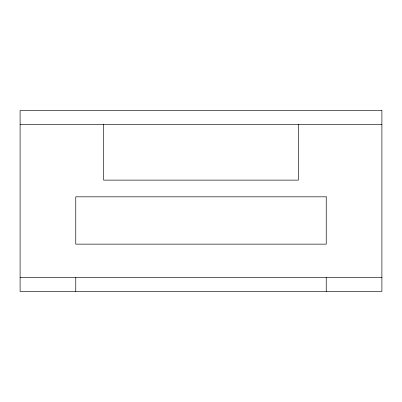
<?xml version="1.0" encoding="UTF-8"?>
<svg xmlns="http://www.w3.org/2000/svg" width="402" height="402" viewBox="0 0 402 402"><rect width="100%" height="100%" fill="white"/><g stroke="black" fill="none" stroke-linecap="round" stroke-linejoin="round"><path stroke-width="0.6" d="M20.1 124.464L381.9 124.464M20.1 277.536L381.9 277.536M326.238 277.536L326.238 291.45M298.41 124.464L298.41 180.126L103.59 180.126L103.59 124.464M75.762 277.536L75.762 291.45M381.9 110.55L20.1 110.55L20.1 291.45L381.9 291.45L381.9 110.55M326.238 196.824L75.762 196.824L75.762 244.14L326.238 244.14L326.238 196.824"/></g></svg>
